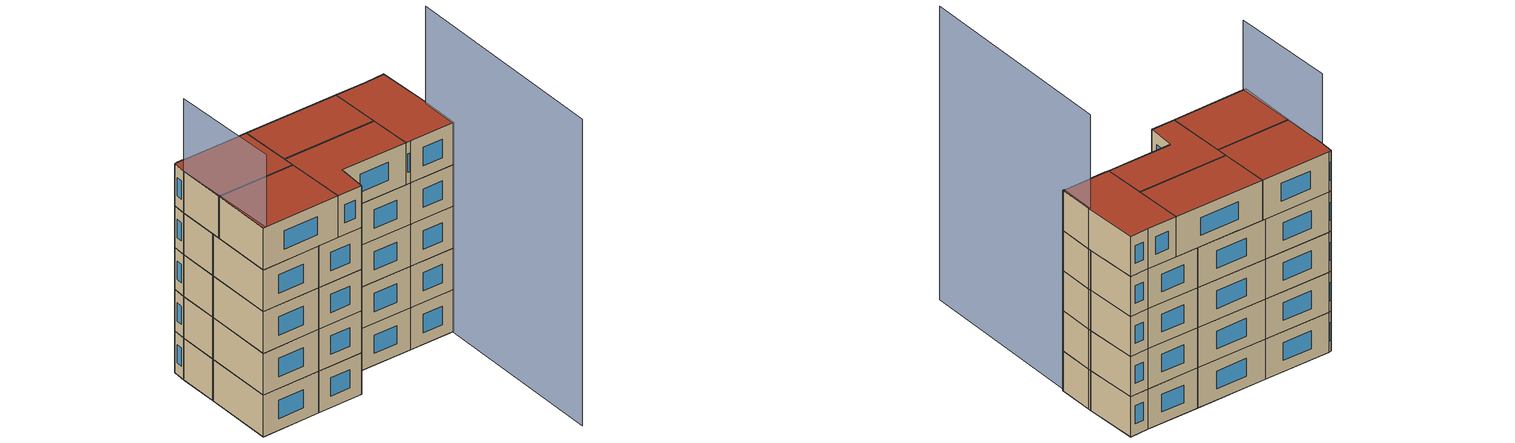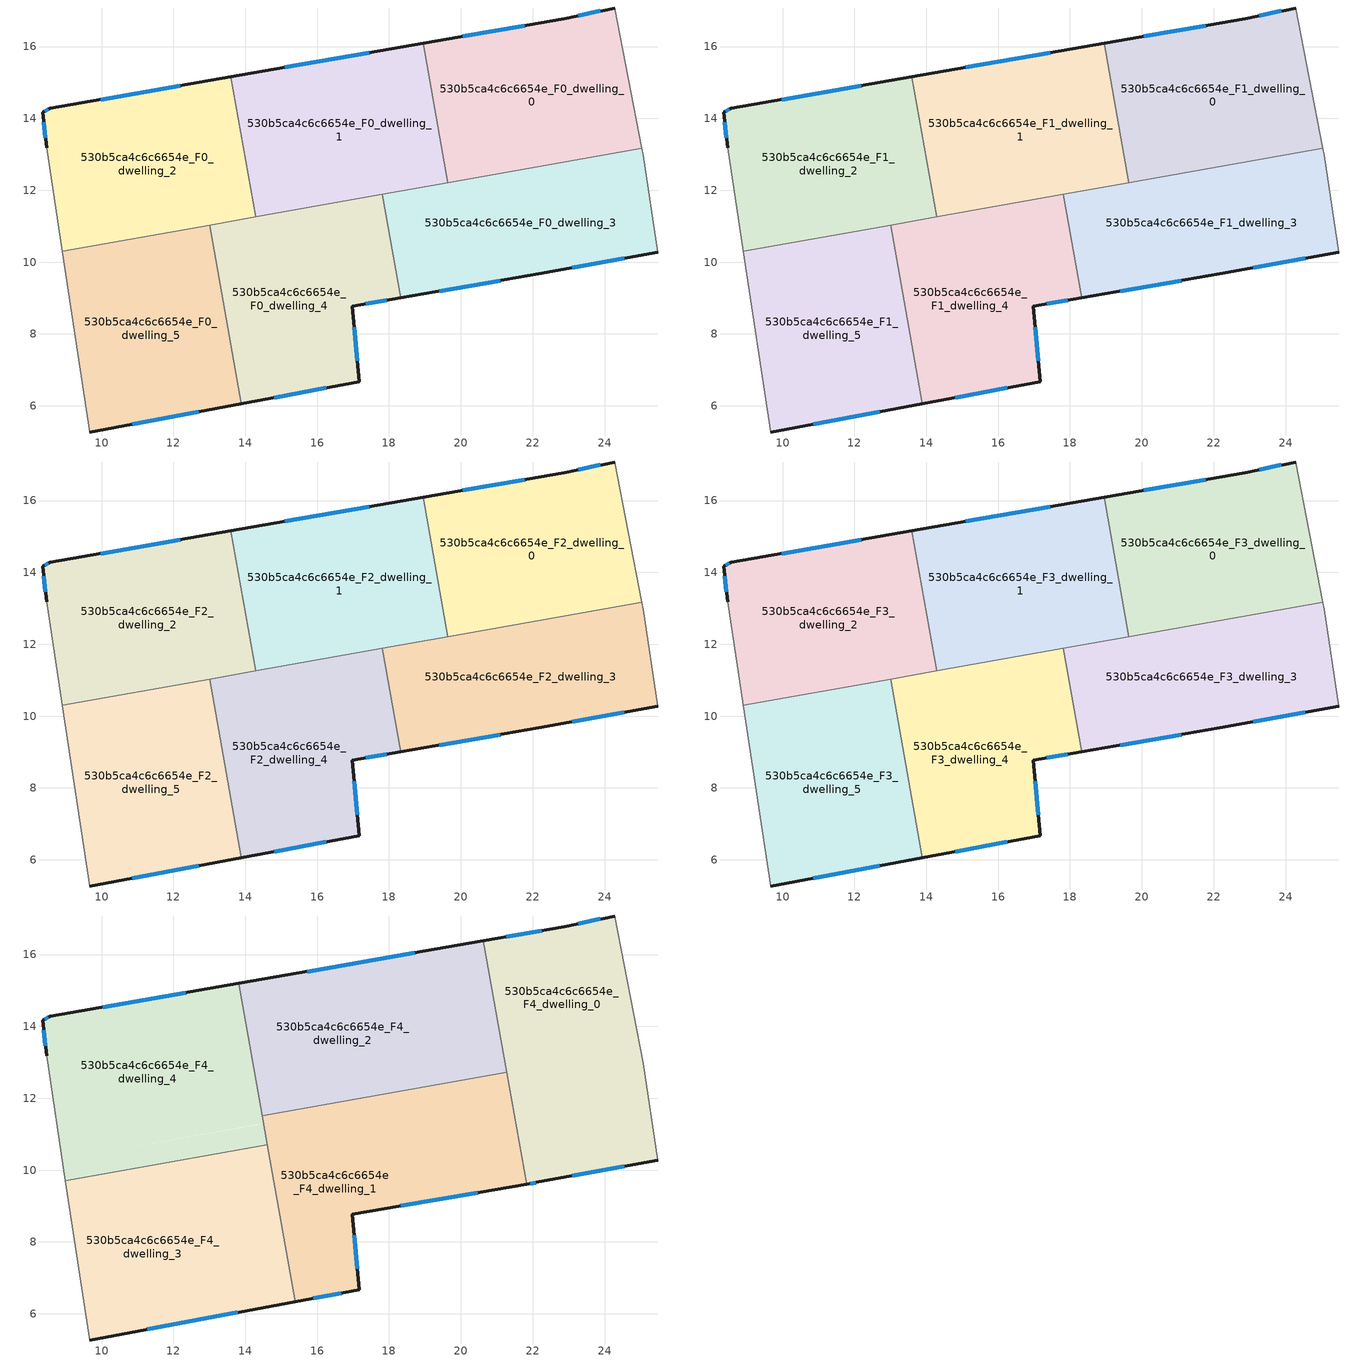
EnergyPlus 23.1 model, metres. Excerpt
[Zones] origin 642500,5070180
530b5ca4c6c6654e_F0_dwelling_0
 floor ground (EU_floor_Construction): 25.04,13.17 24.28,17.07 22.88,16.78 18.95,16.09 19.64,12.21 z0
 wall outside (EU_wall_Construction): 18.95,16.09 22.88,16.78 24.28,17.07 z0:3
 wall to 530b5ca4c6c6654e_F0_dwelling_1 (EU_wall_Construction): 19.64,12.21 18.95,16.09 z0:3
 wall adiabatic (EU_wall_Construction): 24.28,17.07 25.04,13.17 z0:3
 wall to 530b5ca4c6c6654e_F0_dwelling_3 (EU_wall_Construction): 25.04,13.17 19.64,12.21 z0:3
 window (EU_Window_Construction): 20.05,16.28 21.78,16.58 / 23.27,16.86 23.89,16.99 z0.84:2.16
530b5ca4c6c6654e_F0_dwelling_1
 floor ground (EU_floor_Construction): 19.64,12.21 18.95,16.09 13.59,15.16 14.29,11.26 z0
 wall outside (EU_wall_Construction): 13.59,15.16 18.95,16.09 z0:3
 wall to 530b5ca4c6c6654e_F0_dwelling_2 (EU_wall_Construction): 14.29,11.26 13.59,15.16 z0:3
 wall to 530b5ca4c6c6654e_F0_dwelling_4 (EU_wall_Construction): 17.81,11.88 14.29,11.26 z0:3
 wall to 530b5ca4c6c6654e_F0_dwelling_3 (EU_wall_Construction): 19.64,12.21 17.81,11.89 z0:3
 window (EU_Window_Construction): 15.1,15.42 17.45,15.83 z0.84:2.16
530b5ca4c6c6654e_F0_dwelling_2
 floor ground (EU_floor_Construction): 14.29,11.26 13.59,15.16 8.57,14.28 8.37,14.18 8.47,13.18 8.9,10.3 z0
 wall outside (EU_wall_Construction): 8.47,13.18 8.37,14.18 8.57,14.28 13.59,15.16 z0:3
 wall adiabatic (EU_wall_Construction): 8.9,10.3 8.47,13.18 z0:3
 wall to 530b5ca4c6c6654e_F0_dwelling_5 (EU_wall_Construction): 13.01,11.03 8.9,10.3 z0:3
 wall to 530b5ca4c6c6654e_F0_dwelling_4 (EU_wall_Construction): 14.29,11.26 13.01,11.03 z0:3
 window (EU_Window_Construction): 8.42,14.21 8.51,14.25 / 9.98,14.52 12.19,14.91 / 8.44,13.46 8.39,13.9 z0.84:2.16
530b5ca4c6c6654e_F0_dwelling_3
 floor ground (EU_floor_Construction): 25.48,10.27 25.08,12.97 25.04,13.17 17.81,11.88 18.32,9 22.18,9.67 z0
 wall outside (EU_wall_Construction): 25.48,10.27 22.18,9.67 18.32,9 z0:3
 wall to 530b5ca4c6c6654e_F0_dwelling_4 (EU_wall_Construction): 18.32,9 17.81,11.88 z0:3
 wall adiabatic (EU_wall_Construction): 25.04,13.17 25.08,12.97 25.48,10.27 z0:3
 window (EU_Window_Construction): 24.55,10.1 23.1,9.84 / 21.1,9.48 19.4,9.19 z0.84:2.16
530b5ca4c6c6654e_F0_dwelling_4
 floor ground (EU_floor_Construction): 17.17,6.67 16.97,8.77 18.32,9 17.81,11.88 13.01,11.03 13.89,6.06 z0
 wall outside (EU_wall_Construction): 18.32,9 16.97,8.77 17.17,6.67 13.89,6.06 z0:3
 wall to 530b5ca4c6c6654e_F0_dwelling_5 (EU_wall_Construction): 13.89,6.06 13.01,11.03 z0:3
 window (EU_Window_Construction): 17.94,8.94 17.35,8.84 / 17.03,8.18 17.11,7.26 / 16.25,6.5 14.81,6.23 z0.84:2.16
530b5ca4c6c6654e_F0_dwelling_5
 floor ground (EU_floor_Construction): 13.89,6.06 13.01,11.03 8.9,10.3 9.66,5.27 z0
 wall outside (EU_wall_Construction): 13.89,6.06 9.66,5.27 z0:3
 wall adiabatic (EU_wall_Construction): 9.66,5.27 8.9,10.3 z0:3
 window (EU_Window_Construction): 12.71,5.84 10.85,5.49 z0.84:2.16
530b5ca4c6c6654e_F1_dwelling_0
 floor to 530b5ca4c6c6654e_F0_dwelling_0 (EU_floor_Construction): 25.04,13.17 24.28,17.07 22.88,16.78 18.95,16.09 19.64,12.21 z3
 wall outside (EU_wall_Construction): 18.95,16.09 22.88,16.78 24.28,17.07 z3:6
 wall to 530b5ca4c6c6654e_F1_dwelling_1 (EU_wall_Construction): 19.64,12.21 18.95,16.09 z3:6
 wall adiabatic (EU_wall_Construction): 24.28,17.07 25.04,13.17 z3:6
 wall to 530b5ca4c6c6654e_F1_dwelling_3 (EU_wall_Construction): 25.04,13.17 19.64,12.21 z3:6
 window (EU_Window_Construction): 20.05,16.28 21.78,16.58 / 23.27,16.86 23.89,16.99 z3.84:5.16
530b5ca4c6c6654e_F1_dwelling_1
 floor to 530b5ca4c6c6654e_F0_dwelling_1 (EU_floor_Construction): 19.64,12.21 18.95,16.09 13.59,15.16 14.29,11.26 z3
 wall outside (EU_wall_Construction): 13.59,15.16 18.95,16.09 z3:6
 wall to 530b5ca4c6c6654e_F1_dwelling_2 (EU_wall_Construction): 14.29,11.26 13.59,15.16 z3:6
 wall to 530b5ca4c6c6654e_F1_dwelling_4 (EU_wall_Construction): 17.81,11.88 14.29,11.26 z3:6
 wall to 530b5ca4c6c6654e_F1_dwelling_3 (EU_wall_Construction): 19.64,12.21 17.81,11.89 z3:6
 window (EU_Window_Construction): 15.1,15.42 17.45,15.83 z3.84:5.16
530b5ca4c6c6654e_F1_dwelling_2
 floor to 530b5ca4c6c6654e_F0_dwelling_2 (EU_floor_Construction): 14.29,11.26 13.59,15.16 8.57,14.28 8.37,14.18 8.47,13.18 8.9,10.3 z3
 wall outside (EU_wall_Construction): 8.47,13.18 8.37,14.18 8.57,14.28 13.59,15.16 z3:6
 wall adiabatic (EU_wall_Construction): 8.9,10.3 8.47,13.18 z3:6
 wall to 530b5ca4c6c6654e_F1_dwelling_5 (EU_wall_Construction): 13.01,11.03 8.9,10.3 z3:6
 wall to 530b5ca4c6c6654e_F1_dwelling_4 (EU_wall_Construction): 14.29,11.26 13.01,11.03 z3:6
 window (EU_Window_Construction): 8.42,14.21 8.51,14.25 / 9.98,14.52 12.19,14.91 / 8.44,13.46 8.39,13.9 z3.84:5.16
530b5ca4c6c6654e_F1_dwelling_3
 floor to 530b5ca4c6c6654e_F0_dwelling_3 (EU_floor_Construction): 25.48,10.27 25.08,12.97 25.04,13.17 17.81,11.88 18.32,9 22.18,9.67 z3
 wall outside (EU_wall_Construction): 25.48,10.27 22.18,9.67 18.32,9 z3:6
 wall to 530b5ca4c6c6654e_F1_dwelling_4 (EU_wall_Construction): 18.32,9 17.81,11.88 z3:6
 wall adiabatic (EU_wall_Construction): 25.04,13.17 25.08,12.97 25.48,10.27 z3:6
 window (EU_Window_Construction): 24.55,10.1 23.1,9.84 / 21.1,9.48 19.4,9.19 z3.84:5.16
530b5ca4c6c6654e_F1_dwelling_4
 floor to 530b5ca4c6c6654e_F0_dwelling_4 (EU_floor_Construction): 17.17,6.67 16.97,8.77 18.32,9 17.81,11.88 13.01,11.03 13.89,6.06 z3
 wall outside (EU_wall_Construction): 18.32,9 16.97,8.77 17.17,6.67 13.89,6.06 z3:6
 wall to 530b5ca4c6c6654e_F1_dwelling_5 (EU_wall_Construction): 13.89,6.06 13.01,11.03 z3:6
 window (EU_Window_Construction): 17.94,8.94 17.35,8.84 / 17.03,8.18 17.11,7.26 / 16.25,6.5 14.81,6.23 z3.84:5.16
530b5ca4c6c6654e_F1_dwelling_5
 floor to 530b5ca4c6c6654e_F0_dwelling_5 (EU_floor_Construction): 13.89,6.06 13.01,11.03 8.9,10.3 9.66,5.27 z3
 wall outside (EU_wall_Construction): 13.89,6.06 9.66,5.27 z3:6
 wall adiabatic (EU_wall_Construction): 9.66,5.27 8.9,10.3 z3:6
 window (EU_Window_Construction): 12.71,5.84 10.85,5.49 z3.84:5.16
530b5ca4c6c6654e_F2_dwelling_0
 floor to 530b5ca4c6c6654e_F1_dwelling_0 (EU_floor_Construction): 25.04,13.17 24.28,17.07 22.88,16.78 18.95,16.09 19.64,12.21 z6
 wall outside (EU_wall_Construction): 18.95,16.09 22.88,16.78 24.28,17.07 z6:9
 wall to 530b5ca4c6c6654e_F2_dwelling_1 (EU_wall_Construction): 19.64,12.21 18.95,16.09 z6:9
 wall adiabatic (EU_wall_Construction): 24.28,17.07 25.04,13.17 z6:9
 wall to 530b5ca4c6c6654e_F2_dwelling_3 (EU_wall_Construction): 25.04,13.17 19.64,12.21 z6:9
 window (EU_Window_Construction): 20.05,16.28 21.78,16.58 / 23.27,16.86 23.89,16.99 z6.84:8.16
530b5ca4c6c6654e_F2_dwelling_1
 floor to 530b5ca4c6c6654e_F1_dwelling_1 (EU_floor_Construction): 19.64,12.21 18.95,16.09 13.59,15.16 14.29,11.26 z6
 wall outside (EU_wall_Construction): 13.59,15.16 18.95,16.09 z6:9
 wall to 530b5ca4c6c6654e_F2_dwelling_2 (EU_wall_Construction): 14.29,11.26 13.59,15.16 z6:9
 wall to 530b5ca4c6c6654e_F2_dwelling_4 (EU_wall_Construction): 17.81,11.88 14.29,11.26 z6:9
 wall to 530b5ca4c6c6654e_F2_dwelling_3 (EU_wall_Construction): 19.64,12.21 17.81,11.89 z6:9
 window (EU_Window_Construction): 15.1,15.42 17.45,15.83 z6.84:8.16
530b5ca4c6c6654e_F2_dwelling_2
 floor to 530b5ca4c6c6654e_F1_dwelling_2 (EU_floor_Construction): 14.29,11.26 13.59,15.16 8.57,14.28 8.37,14.18 8.47,13.18 8.9,10.3 z6
 wall outside (EU_wall_Construction): 8.47,13.18 8.37,14.18 8.57,14.28 13.59,15.16 z6:9
 wall adiabatic (EU_wall_Construction): 8.9,10.3 8.47,13.18 z6:9
 wall to 530b5ca4c6c6654e_F2_dwelling_5 (EU_wall_Construction): 13.01,11.03 8.9,10.3 z6:9
 wall to 530b5ca4c6c6654e_F2_dwelling_4 (EU_wall_Construction): 14.29,11.26 13.01,11.03 z6:9
 window (EU_Window_Construction): 8.42,14.21 8.51,14.25 / 9.98,14.52 12.19,14.91 / 8.44,13.46 8.39,13.9 z6.84:8.16
530b5ca4c6c6654e_F2_dwelling_3
 floor to 530b5ca4c6c6654e_F1_dwelling_3 (EU_floor_Construction): 25.48,10.27 25.08,12.97 25.04,13.17 17.81,11.88 18.32,9 22.18,9.67 z6
 wall outside (EU_wall_Construction): 25.48,10.27 22.18,9.67 18.32,9 z6:9
 wall to 530b5ca4c6c6654e_F2_dwelling_4 (EU_wall_Construction): 18.32,9 17.81,11.88 z6:9
 wall adiabatic (EU_wall_Construction): 25.04,13.17 25.08,12.97 25.48,10.27 z6:9
 window (EU_Window_Construction): 24.55,10.1 23.1,9.84 / 21.1,9.48 19.4,9.19 z6.84:8.16
530b5ca4c6c6654e_F2_dwelling_4
 floor to 530b5ca4c6c6654e_F1_dwelling_4 (EU_floor_Construction): 17.17,6.67 16.97,8.77 18.32,9 17.81,11.88 13.01,11.03 13.89,6.06 z6
 wall outside (EU_wall_Construction): 18.32,9 16.97,8.77 17.17,6.67 13.89,6.06 z6:9
 wall to 530b5ca4c6c6654e_F2_dwelling_5 (EU_wall_Construction): 13.89,6.06 13.01,11.03 z6:9
 window (EU_Window_Construction): 17.94,8.94 17.35,8.84 / 17.03,8.18 17.11,7.26 / 16.25,6.5 14.81,6.23 z6.84:8.16
530b5ca4c6c6654e_F2_dwelling_5
 floor to 530b5ca4c6c6654e_F1_dwelling_5 (EU_floor_Construction): 13.89,6.06 13.01,11.03 8.9,10.3 9.66,5.27 z6
 wall outside (EU_wall_Construction): 13.89,6.06 9.66,5.27 z6:9
 wall adiabatic (EU_wall_Construction): 9.66,5.27 8.9,10.3 z6:9
 window (EU_Window_Construction): 12.71,5.84 10.85,5.49 z6.84:8.16
530b5ca4c6c6654e_F3_dwelling_0
 floor to 530b5ca4c6c6654e_F2_dwelling_0 (EU_floor_Construction): 25.04,13.17 24.28,17.07 22.88,16.78 18.95,16.09 19.64,12.21 z9
 wall outside (EU_wall_Construction): 18.95,16.09 22.88,16.78 24.28,17.07 z9:12
 wall to 530b5ca4c6c6654e_F3_dwelling_1 (EU_wall_Construction): 19.64,12.21 18.95,16.09 z9:12
 wall adiabatic (EU_wall_Construction): 24.28,17.07 25.04,13.17 z9:12
 wall to 530b5ca4c6c6654e_F3_dwelling_3 (EU_wall_Construction): 25.04,13.17 19.64,12.21 z9:12
 window (EU_Window_Construction): 20.05,16.28 21.78,16.58 / 23.27,16.86 23.89,16.99 z9.84:11.16
530b5ca4c6c6654e_F3_dwelling_1
 floor to 530b5ca4c6c6654e_F2_dwelling_1 (EU_floor_Construction): 19.64,12.21 18.95,16.09 13.59,15.16 14.29,11.26 z9
 wall outside (EU_wall_Construction): 13.59,15.16 18.95,16.09 z9:12
 wall to 530b5ca4c6c6654e_F3_dwelling_2 (EU_wall_Construction): 14.29,11.26 13.59,15.16 z9:12
 wall to 530b5ca4c6c6654e_F3_dwelling_4 (EU_wall_Construction): 17.81,11.88 14.29,11.26 z9:12
 wall to 530b5ca4c6c6654e_F3_dwelling_3 (EU_wall_Construction): 19.64,12.21 17.81,11.89 z9:12
 window (EU_Window_Construction): 15.1,15.42 17.45,15.83 z9.84:11.16
530b5ca4c6c6654e_F3_dwelling_2
 floor to 530b5ca4c6c6654e_F2_dwelling_2 (EU_floor_Construction): 14.29,11.26 13.59,15.16 8.57,14.28 8.37,14.18 8.47,13.18 8.9,10.3 z9
 wall outside (EU_wall_Construction): 8.47,13.18 8.37,14.18 8.57,14.28 13.59,15.16 z9:12
 wall adiabatic (EU_wall_Construction): 8.9,10.3 8.47,13.18 z9:12
 wall to 530b5ca4c6c6654e_F3_dwelling_5 (EU_wall_Construction): 13.01,11.03 8.9,10.3 z9:12
 wall to 530b5ca4c6c6654e_F3_dwelling_4 (EU_wall_Construction): 14.29,11.26 13.01,11.03 z9:12
 window (EU_Window_Construction): 8.42,14.21 8.51,14.25 / 9.98,14.52 12.19,14.91 / 8.44,13.46 8.39,13.9 z9.84:11.16
530b5ca4c6c6654e_F3_dwelling_3
 floor to 530b5ca4c6c6654e_F2_dwelling_3 (EU_floor_Construction): 25.48,10.27 25.08,12.97 25.04,13.17 17.81,11.88 18.32,9 22.18,9.67 z9
 wall outside (EU_wall_Construction): 25.48,10.27 22.18,9.67 18.32,9 z9:12
 wall to 530b5ca4c6c6654e_F3_dwelling_4 (EU_wall_Construction): 18.32,9 17.81,11.88 z9:12
 wall adiabatic (EU_wall_Construction): 25.04,13.17 25.08,12.97 25.48,10.27 z9:12
 window (EU_Window_Construction): 24.55,10.1 23.1,9.84 / 21.1,9.48 19.4,9.19 z9.84:11.16
530b5ca4c6c6654e_F3_dwelling_4
 floor to 530b5ca4c6c6654e_F2_dwelling_4 (EU_floor_Construction): 17.17,6.67 16.97,8.77 18.32,9 17.81,11.88 13.01,11.03 13.89,6.06 z9
 wall outside (EU_wall_Construction): 18.32,9 16.97,8.77 17.17,6.67 13.89,6.06 z9:12
 wall to 530b5ca4c6c6654e_F3_dwelling_5 (EU_wall_Construction): 13.89,6.06 13.01,11.03 z9:12
 window (EU_Window_Construction): 17.94,8.94 17.35,8.84 / 17.03,8.18 17.11,7.26 / 16.25,6.5 14.81,6.23 z9.84:11.16
530b5ca4c6c6654e_F3_dwelling_5
 floor to 530b5ca4c6c6654e_F2_dwelling_5 (EU_floor_Construction): 13.89,6.06 13.01,11.03 8.9,10.3 9.66,5.27 z9
 wall outside (EU_wall_Construction): 13.89,6.06 9.66,5.27 z9:12
 wall adiabatic (EU_wall_Construction): 9.66,5.27 8.9,10.3 z9:12
 window (EU_Window_Construction): 12.71,5.84 10.85,5.49 z9.84:11.16
530b5ca4c6c6654e_F4_dwelling_0
 floor to 530b5ca4c6c6654e_F3_dwelling_0 (EU_floor_Construction): 25.04,13.17 24.28,17.07 22.88,16.78 20.63,16.38 21.32,12.51 z12
 floor to 530b5ca4c6c6654e_F3_dwelling_3 (EU_floor_Construction): 25.48,10.27 25.08,12.97 25.04,13.17 21.32,12.51 21.83,9.61 22.18,9.67 z12
 wall outside (EU_wall_Construction): 25.48,10.27 22.18,9.67 21.83,9.61 / 20.63,16.38 22.88,16.78 24.28,17.07 z12:15
 wall adiabatic (EU_wall_Construction): 24.28,17.07 25.08,12.97 25.48,10.27 z12:15
 wall to 530b5ca4c6c6654e_F4_dwelling_2 (EU_wall_Construction): 21.28,12.73 20.63,16.38 z12:15
 wall to 530b5ca4c6c6654e_F4_dwelling_1 (EU_wall_Construction): 21.83,9.61 21.28,12.73 z12:15
 window (EU_Window_Construction): 24.55,10.1 23.1,9.84 / 22.08,9.65 21.93,9.63 / 21.26,16.49 22.25,16.67 / 23.27,16.86 23.89,16.99 z12.84:14.16
 roof outside (EU_roof_Construction): 24.28,17.07 25.08,12.97 25.48,10.27 22.18,9.67 21.83,9.61 20.63,16.38 22.88,16.78 z15
530b5ca4c6c6654e_F4_dwelling_1
 floor to 530b5ca4c6c6654e_F3_dwelling_4 (EU_floor_Construction): 17.17,6.67 16.97,8.77 18.32,9 17.81,11.88 14.51,11.3 15.39,6.34 z12
 floor to 530b5ca4c6c6654e_F3_dwelling_1 (EU_floor_Construction): 19.64,12.21 19.6,12.43 14.47,11.51 14.51,11.3 z12
 floor to 530b5ca4c6c6654e_F3_dwelling_3 (EU_floor_Construction): 21.83,9.61 21.32,12.51 17.81,11.88 18.32,9 z12
 floor to 530b5ca4c6c6654e_F3_dwelling_0 (EU_floor_Construction): 21.32,12.51 21.28,12.73 19.6,12.43 19.64,12.21 z12
 wall outside (EU_wall_Construction): 21.83,9.61 16.97,8.77 17.17,6.67 15.39,6.34 z12:15
 wall to 530b5ca4c6c6654e_F4_dwelling_2 (EU_wall_Construction): 14.47,11.51 21.28,12.73 z12:15
 wall to 530b5ca4c6c6654e_F4_dwelling_3 (EU_wall_Construction): 15.39,6.34 14.62,10.71 z12:15
 wall to 530b5ca4c6c6654e_F4_dwelling_4 (EU_wall_Construction): 14.62,10.71 14.47,11.51 z12:15
 window (EU_Window_Construction): 17.03,8.18 17.11,7.26 / 16.67,6.58 15.89,6.43 / 20.47,9.38 18.33,9.01 z12.84:14.16
 roof outside (EU_roof_Construction): 21.28,12.73 21.83,9.61 16.97,8.77 17.17,6.67 15.39,6.34 14.47,11.51 z15
530b5ca4c6c6654e_F4_dwelling_2
 floor to 530b5ca4c6c6654e_F3_dwelling_1 (EU_floor_Construction): 19.6,12.43 18.95,16.09 13.82,15.19 14.47,11.51 z12
 floor to 530b5ca4c6c6654e_F3_dwelling_0 (EU_floor_Construction): 21.28,12.73 20.63,16.38 18.95,16.09 19.6,12.43 z12
 wall outside (EU_wall_Construction): 13.82,15.2 20.63,16.38 z12:15
 wall to 530b5ca4c6c6654e_F4_dwelling_4 (EU_wall_Construction): 14.47,11.51 13.82,15.2 z12:15
 window (EU_Window_Construction): 15.73,15.53 18.72,16.05 z12.84:14.16
 roof outside (EU_roof_Construction): 20.63,16.38 21.28,12.73 14.47,11.51 13.82,15.2 z15
530b5ca4c6c6654e_F4_dwelling_3
 floor to 530b5ca4c6c6654e_F3_dwelling_5 (EU_floor_Construction): 13.89,6.06 13.11,10.44 8.99,9.71 9.66,5.27 z12
 floor to 530b5ca4c6c6654e_F3_dwelling_4 (EU_floor_Construction): 15.39,6.34 14.62,10.71 13.11,10.44 13.89,6.06 z12
 wall outside (EU_wall_Construction): 15.39,6.34 9.66,5.27 z12:15
 wall adiabatic (EU_wall_Construction): 9.66,5.27 8.99,9.71 z12:15
 wall to 530b5ca4c6c6654e_F4_dwelling_4 (EU_wall_Construction): 8.99,9.71 14.62,10.71 z12:15
 window (EU_Window_Construction): 13.79,6.04 11.27,5.57 z12.84:14.16
 roof outside (EU_roof_Construction): 14.62,10.71 15.39,6.34 9.66,5.27 8.99,9.71 z15
530b5ca4c6c6654e_F4_dwelling_4
 floor to 530b5ca4c6c6654e_F3_dwelling_2 (EU_floor_Construction): 14.29,11.26 13.59,15.16 8.57,14.28 8.37,14.18 8.47,13.18 8.9,10.3 z12
 floor to 530b5ca4c6c6654e_F3_dwelling_5 (EU_floor_Construction): 13.11,10.44 13.01,11.03 8.9,10.3 8.99,9.71 z12
 floor to 530b5ca4c6c6654e_F3_dwelling_1 (EU_floor_Construction): 14.51,11.3 13.82,15.19 13.59,15.16 14.29,11.26 z12
 floor to 530b5ca4c6c6654e_F3_dwelling_4 (EU_floor_Construction): 14.62,10.71 14.51,11.3 13.01,11.03 13.11,10.44 z12
 wall outside (EU_wall_Construction): 8.47,13.18 8.37,14.18 8.57,14.28 13.82,15.2 z12:15
 wall adiabatic (EU_wall_Construction): 8.99,9.71 8.47,13.18 z12:15
 window (EU_Window_Construction): 8.42,14.21 8.51,14.25 / 10.04,14.53 12.35,14.94 / 8.44,13.46 8.39,13.9 z12.84:14.16
 roof outside (EU_roof_Construction): 13.82,15.2 14.62,10.71 8.99,9.71 8.47,13.18 8.37,14.18 8.57,14.28 z15
shading: 27.27,-2.74 24.95,12.96 z0:22; 8.46,13.2 9.87,5.31 z0:20.2
[Building]
EU S2 Campaign: North Axis=0; Terrain=City; Solar Distribution=FullExterior
[Site:Location]
Lyon-Bron: Latitude=45.75; Longitude=5; Time Zone=1; Elevation=198
[SizingPeriod:WeatherFileDays]
AnnualSizingPeriod: Begin Month=1; Begin Day of Month=1; End Month=12; End Day of Month=31; Day of Week for Start Day=Monday; Use Weather File Daylight Saving Period=No; Use Weather File Rain and Snow Indicators=No
[MATERIAL]
EU_InternalMass_Material: Roughness=MediumRough; Thickness=0.1; Conductivity=1; Density=1800; Specific Heat=900; Thermal Absorptance=0.9; Solar Absorptance=0.7; Visible Absorptance=0.7
[MATERIAL:NOMASS] Roughness=MediumRough; Thermal Absorptance=0.9; Solar Absorptance=0.7; Visible Absorptance=0.7
Name | Thermal Resistance
EU_wall_NoMass | 0.776494
EU_roof_NoMass | 0.486893
EU_floor_NoMass | 0.421597
[WINDOWMATERIAL:SIMPLEGLAZINGSYSTEM]
EU_Window_SimpleGlazing: UFactor=4.24961; Solar Heat Gain Coefficient=0.83; Visible Transmittance=0.83
[CONSTRUCTION]
EU_wall_Construction: EU_wall_NoMass
EU_roof_Construction: EU_roof_NoMass
EU_floor_Construction: EU_floor_NoMass
EU_InternalMass_Construction: EU_InternalMass_Material
EU_Window_Construction: EU_Window_SimpleGlazing
[ZONE] Type=1; Multiplier=1; Ceiling Height=autocalculate; Floor Area=autocalculate; Part of Total Floor Area=Yes
Name | Volume
530b5ca4c6c6654e_F0_dwelling_0; 530b5ca4c6c6654e_F1_dwelling_0; 530b5ca4c6c6654e_F2_dwelling_0; 530b5ca4c6c6654e_F3_dwelling_0 | 64.4136
530b5ca4c6c6654e_F4_dwelling_0; 530b5ca4c6c6654e_F4_dwelling_3 | 77.2954
530b5ca4c6c6654e_F0_dwelling_1; 530b5ca4c6c6654e_F1_dwelling_1; 530b5ca4c6c6654e_F2_dwelling_1; 530b5ca4c6c6654e_F3_dwelling_1; 530b5ca4c6c6654e_F0_dwelling_3; 530b5ca4c6c6654e_F1_dwelling_3; 530b5ca4c6c6654e_F2_dwelling_3; 530b5ca4c6c6654e_F3_dwelling_3 | 64.4128
530b5ca4c6c6654e_F4_dwelling_1 | 77.2881
530b5ca4c6c6654e_F0_dwelling_2; 530b5ca4c6c6654e_F1_dwelling_2; 530b5ca4c6c6654e_F2_dwelling_2; 530b5ca4c6c6654e_F3_dwelling_2 | 64.4121
530b5ca4c6c6654e_F4_dwelling_2 | 77.2976
530b5ca4c6c6654e_F0_dwelling_4; 530b5ca4c6c6654e_F1_dwelling_4; 530b5ca4c6c6654e_F2_dwelling_4; 530b5ca4c6c6654e_F3_dwelling_4 | 64.4114
530b5ca4c6c6654e_F4_dwelling_4 | 77.3057
530b5ca4c6c6654e_F0_dwelling_5; 530b5ca4c6c6654e_F1_dwelling_5; 530b5ca4c6c6654e_F2_dwelling_5; 530b5ca4c6c6654e_F3_dwelling_5 | 64.4165
[INTERNALMASS] Construction=EU_InternalMass_Construction
Name | Zone or ZoneList | Surface Area
530b5ca4c6c6654e_F0_dwelling_0_EU_InternalMass | 530b5ca4c6c6654e_F0_dwelling_0 | 21.4716
530b5ca4c6c6654e_F0_dwelling_1_EU_InternalMass | 530b5ca4c6c6654e_F0_dwelling_1 | 21.4711
530b5ca4c6c6654e_F0_dwelling_2_EU_InternalMass | 530b5ca4c6c6654e_F0_dwelling_2 | 21.4708
530b5ca4c6c6654e_F0_dwelling_3_EU_InternalMass | 530b5ca4c6c6654e_F0_dwelling_3 | 21.4707
530b5ca4c6c6654e_F0_dwelling_4_EU_InternalMass | 530b5ca4c6c6654e_F0_dwelling_4 | 21.4704
530b5ca4c6c6654e_F0_dwelling_5_EU_InternalMass | 530b5ca4c6c6654e_F0_dwelling_5 | 21.4722
530b5ca4c6c6654e_F1_dwelling_0_EU_InternalMass | 530b5ca4c6c6654e_F1_dwelling_0 | 21.4716
530b5ca4c6c6654e_F1_dwelling_1_EU_InternalMass | 530b5ca4c6c6654e_F1_dwelling_1 | 21.4711
530b5ca4c6c6654e_F1_dwelling_2_EU_InternalMass | 530b5ca4c6c6654e_F1_dwelling_2 | 21.4708
530b5ca4c6c6654e_F1_dwelling_3_EU_InternalMass | 530b5ca4c6c6654e_F1_dwelling_3 | 21.4707
530b5ca4c6c6654e_F1_dwelling_4_EU_InternalMass | 530b5ca4c6c6654e_F1_dwelling_4 | 21.4704
530b5ca4c6c6654e_F1_dwelling_5_EU_InternalMass | 530b5ca4c6c6654e_F1_dwelling_5 | 21.4722
530b5ca4c6c6654e_F2_dwelling_0_EU_InternalMass | 530b5ca4c6c6654e_F2_dwelling_0 | 21.4716
530b5ca4c6c6654e_F2_dwelling_1_EU_InternalMass | 530b5ca4c6c6654e_F2_dwelling_1 | 21.4711
530b5ca4c6c6654e_F2_dwelling_2_EU_InternalMass | 530b5ca4c6c6654e_F2_dwelling_2 | 21.4708
530b5ca4c6c6654e_F2_dwelling_3_EU_InternalMass | 530b5ca4c6c6654e_F2_dwelling_3 | 21.4707
530b5ca4c6c6654e_F2_dwelling_4_EU_InternalMass | 530b5ca4c6c6654e_F2_dwelling_4 | 21.4704
530b5ca4c6c6654e_F2_dwelling_5_EU_InternalMass | 530b5ca4c6c6654e_F2_dwelling_5 | 21.4722
530b5ca4c6c6654e_F3_dwelling_0_EU_InternalMass | 530b5ca4c6c6654e_F3_dwelling_0 | 21.4716
530b5ca4c6c6654e_F3_dwelling_1_EU_InternalMass | 530b5ca4c6c6654e_F3_dwelling_1 | 21.4711
530b5ca4c6c6654e_F3_dwelling_2_EU_InternalMass | 530b5ca4c6c6654e_F3_dwelling_2 | 21.4708
530b5ca4c6c6654e_F3_dwelling_3_EU_InternalMass | 530b5ca4c6c6654e_F3_dwelling_3 | 21.4707
530b5ca4c6c6654e_F3_dwelling_4_EU_InternalMass | 530b5ca4c6c6654e_F3_dwelling_4 | 21.4704
530b5ca4c6c6654e_F3_dwelling_5_EU_InternalMass | 530b5ca4c6c6654e_F3_dwelling_5 | 21.4722
530b5ca4c6c6654e_F4_dwelling_0_EU_InternalMass | 530b5ca4c6c6654e_F4_dwelling_0 | 25.7652
530b5ca4c6c6654e_F4_dwelling_1_EU_InternalMass | 530b5ca4c6c6654e_F4_dwelling_1 | 25.7631
530b5ca4c6c6654e_F4_dwelling_2_EU_InternalMass | 530b5ca4c6c6654e_F4_dwelling_2 | 25.7636
530b5ca4c6c6654e_F4_dwelling_3_EU_InternalMass | 530b5ca4c6c6654e_F4_dwelling_3 | 25.764
530b5ca4c6c6654e_F4_dwelling_4_EU_InternalMass | 530b5ca4c6c6654e_F4_dwelling_4 | 25.7681
[OTHEREQUIPMENT] Fuel Type=Electricity; Design Level Calculation Method=Watts/Area; Power per Zone Floor Area=1; Fraction Latent=0; Fraction Radiant=0; Fraction Lost=0; Carbon Dioxide Generation Rate=0; EndUse Subcategory=EU_Step8_InternalGains
Name | Zone or ZoneList or Space or SpaceList | Schedule
EU_Step8_InternalGain_530b5ca4c6c6654e_F0_dwelling_0_f000 | 530b5ca4c6c6654e_F0_dwelling_0 | EU_Step8_GainSchedule_530b5ca4c6c6654e_F0_dwelling_0_f000
EU_Step8_InternalGain_530b5ca4c6c6654e_F0_dwelling_1_f000 | 530b5ca4c6c6654e_F0_dwelling_1 | EU_Step8_GainSchedule_530b5ca4c6c6654e_F0_dwelling_1_f000
EU_Step8_InternalGain_530b5ca4c6c6654e_F0_dwelling_2_f000 | 530b5ca4c6c6654e_F0_dwelling_2 | EU_Step8_GainSchedule_530b5ca4c6c6654e_F0_dwelling_2_f000
EU_Step8_InternalGain_530b5ca4c6c6654e_F0_dwelling_3_f000 | 530b5ca4c6c6654e_F0_dwelling_3 | EU_Step8_GainSchedule_530b5ca4c6c6654e_F0_dwelling_3_f000
EU_Step8_InternalGain_530b5ca4c6c6654e_F0_dwelling_4_f000 | 530b5ca4c6c6654e_F0_dwelling_4 | EU_Step8_GainSchedule_530b5ca4c6c6654e_F0_dwelling_4_f000
EU_Step8_InternalGain_530b5ca4c6c6654e_F0_dwelling_5_f000 | 530b5ca4c6c6654e_F0_dwelling_5 | EU_Step8_GainSchedule_530b5ca4c6c6654e_F0_dwelling_5_f000
EU_Step8_InternalGain_530b5ca4c6c6654e_F1_dwelling_0_f000 | 530b5ca4c6c6654e_F1_dwelling_0 | EU_Step8_GainSchedule_530b5ca4c6c6654e_F1_dwelling_0_f000
EU_Step8_InternalGain_530b5ca4c6c6654e_F1_dwelling_1_f000 | 530b5ca4c6c6654e_F1_dwelling_1 | EU_Step8_GainSchedule_530b5ca4c6c6654e_F1_dwelling_1_f000
EU_Step8_InternalGain_530b5ca4c6c6654e_F1_dwelling_2_f000 | 530b5ca4c6c6654e_F1_dwelling_2 | EU_Step8_GainSchedule_530b5ca4c6c6654e_F1_dwelling_2_f000
EU_Step8_InternalGain_530b5ca4c6c6654e_F1_dwelling_3_f000 | 530b5ca4c6c6654e_F1_dwelling_3 | EU_Step8_GainSchedule_530b5ca4c6c6654e_F1_dwelling_3_f000
EU_Step8_InternalGain_530b5ca4c6c6654e_F1_dwelling_4_f000 | 530b5ca4c6c6654e_F1_dwelling_4 | EU_Step8_GainSchedule_530b5ca4c6c6654e_F1_dwelling_4_f000
EU_Step8_InternalGain_530b5ca4c6c6654e_F1_dwelling_5_f000 | 530b5ca4c6c6654e_F1_dwelling_5 | EU_Step8_GainSchedule_530b5ca4c6c6654e_F1_dwelling_5_f000
EU_Step8_InternalGain_530b5ca4c6c6654e_F2_dwelling_0_f000 | 530b5ca4c6c6654e_F2_dwelling_0 | EU_Step8_GainSchedule_530b5ca4c6c6654e_F2_dwelling_0_f000
EU_Step8_InternalGain_530b5ca4c6c6654e_F2_dwelling_1_f000 | 530b5ca4c6c6654e_F2_dwelling_1 | EU_Step8_GainSchedule_530b5ca4c6c6654e_F2_dwelling_1_f000
EU_Step8_InternalGain_530b5ca4c6c6654e_F2_dwelling_2_f000 | 530b5ca4c6c6654e_F2_dwelling_2 | EU_Step8_GainSchedule_530b5ca4c6c6654e_F2_dwelling_2_f000
EU_Step8_InternalGain_530b5ca4c6c6654e_F2_dwelling_3_f000 | 530b5ca4c6c6654e_F2_dwelling_3 | EU_Step8_GainSchedule_530b5ca4c6c6654e_F2_dwelling_3_f000
EU_Step8_InternalGain_530b5ca4c6c6654e_F2_dwelling_4_f000 | 530b5ca4c6c6654e_F2_dwelling_4 | EU_Step8_GainSchedule_530b5ca4c6c6654e_F2_dwelling_4_f000
EU_Step8_InternalGain_530b5ca4c6c6654e_F2_dwelling_5_f000 | 530b5ca4c6c6654e_F2_dwelling_5 | EU_Step8_GainSchedule_530b5ca4c6c6654e_F2_dwelling_5_f000
EU_Step8_InternalGain_530b5ca4c6c6654e_F3_dwelling_0_f000 | 530b5ca4c6c6654e_F3_dwelling_0 | EU_Step8_GainSchedule_530b5ca4c6c6654e_F3_dwelling_0_f000
EU_Step8_InternalGain_530b5ca4c6c6654e_F3_dwelling_1_f000 | 530b5ca4c6c6654e_F3_dwelling_1 | EU_Step8_GainSchedule_530b5ca4c6c6654e_F3_dwelling_1_f000
EU_Step8_InternalGain_530b5ca4c6c6654e_F3_dwelling_2_f000 | 530b5ca4c6c6654e_F3_dwelling_2 | EU_Step8_GainSchedule_530b5ca4c6c6654e_F3_dwelling_2_f000
EU_Step8_InternalGain_530b5ca4c6c6654e_F3_dwelling_3_f000 | 530b5ca4c6c6654e_F3_dwelling_3 | EU_Step8_GainSchedule_530b5ca4c6c6654e_F3_dwelling_3_f000
EU_Step8_InternalGain_530b5ca4c6c6654e_F3_dwelling_4_f000 | 530b5ca4c6c6654e_F3_dwelling_4 | EU_Step8_GainSchedule_530b5ca4c6c6654e_F3_dwelling_4_f000
EU_Step8_InternalGain_530b5ca4c6c6654e_F3_dwelling_5_f000 | 530b5ca4c6c6654e_F3_dwelling_5 | EU_Step8_GainSchedule_530b5ca4c6c6654e_F3_dwelling_5_f000
EU_Step8_InternalGain_530b5ca4c6c6654e_F4_dwelling_0_f000 | 530b5ca4c6c6654e_F4_dwelling_0 | EU_Step8_GainSchedule_530b5ca4c6c6654e_F4_dwelling_0_f000
EU_Step8_InternalGain_530b5ca4c6c6654e_F4_dwelling_1_f000 | 530b5ca4c6c6654e_F4_dwelling_1 | EU_Step8_GainSchedule_530b5ca4c6c6654e_F4_dwelling_1_f000
EU_Step8_InternalGain_530b5ca4c6c6654e_F4_dwelling_2_f000 | 530b5ca4c6c6654e_F4_dwelling_2 | EU_Step8_GainSchedule_530b5ca4c6c6654e_F4_dwelling_2_f000
EU_Step8_InternalGain_530b5ca4c6c6654e_F4_dwelling_3_f000 | 530b5ca4c6c6654e_F4_dwelling_3 | EU_Step8_GainSchedule_530b5ca4c6c6654e_F4_dwelling_3_f000
EU_Step8_InternalGain_530b5ca4c6c6654e_F4_dwelling_4_f000 | 530b5ca4c6c6654e_F4_dwelling_4 | EU_Step8_GainSchedule_530b5ca4c6c6654e_F4_dwelling_4_f000
[ZONEVENTILATION:DESIGNFLOWRATE] Schedule=EU_AlwaysOn; Design Flow Rate Calculation Method=AirChanges/Hour; Air Changes per Hour=0.693814; Ventilation Type=Natural; Fan Pressure Rise=0; Fan Total Efficiency=1; Constant Term Coefficient=1; Temperature Term Coefficient=0; Velocity Term Coefficient=0; Velocity Squared Term Coefficient=0; Minimum Indoor Temperature=-100; Maximum Indoor Temperature=100; Delta Temperature=-100; Minimum Outdoor Temperature=-100; Maximum Outdoor Temperature=100; Maximum Wind Speed=40
Name | Zone or ZoneList or Space or SpaceList
EU_ConstantAir_530b5ca4c6c6654e_F0_dwelling_0 | 530b5ca4c6c6654e_F0_dwelling_0
EU_ConstantAir_530b5ca4c6c6654e_F0_dwelling_1 | 530b5ca4c6c6654e_F0_dwelling_1
EU_ConstantAir_530b5ca4c6c6654e_F0_dwelling_2 | 530b5ca4c6c6654e_F0_dwelling_2
EU_ConstantAir_530b5ca4c6c6654e_F0_dwelling_3 | 530b5ca4c6c6654e_F0_dwelling_3
EU_ConstantAir_530b5ca4c6c6654e_F0_dwelling_4 | 530b5ca4c6c6654e_F0_dwelling_4
EU_ConstantAir_530b5ca4c6c6654e_F0_dwelling_5 | 530b5ca4c6c6654e_F0_dwelling_5
EU_ConstantAir_530b5ca4c6c6654e_F1_dwelling_0 | 530b5ca4c6c6654e_F1_dwelling_0
EU_ConstantAir_530b5ca4c6c6654e_F1_dwelling_1 | 530b5ca4c6c6654e_F1_dwelling_1
EU_ConstantAir_530b5ca4c6c6654e_F1_dwelling_2 | 530b5ca4c6c6654e_F1_dwelling_2
EU_ConstantAir_530b5ca4c6c6654e_F1_dwelling_3 | 530b5ca4c6c6654e_F1_dwelling_3
EU_ConstantAir_530b5ca4c6c6654e_F1_dwelling_4 | 530b5ca4c6c6654e_F1_dwelling_4
EU_ConstantAir_530b5ca4c6c6654e_F1_dwelling_5 | 530b5ca4c6c6654e_F1_dwelling_5
EU_ConstantAir_530b5ca4c6c6654e_F2_dwelling_0 | 530b5ca4c6c6654e_F2_dwelling_0
EU_ConstantAir_530b5ca4c6c6654e_F2_dwelling_1 | 530b5ca4c6c6654e_F2_dwelling_1
EU_ConstantAir_530b5ca4c6c6654e_F2_dwelling_2 | 530b5ca4c6c6654e_F2_dwelling_2
EU_ConstantAir_530b5ca4c6c6654e_F2_dwelling_3 | 530b5ca4c6c6654e_F2_dwelling_3
EU_ConstantAir_530b5ca4c6c6654e_F2_dwelling_4 | 530b5ca4c6c6654e_F2_dwelling_4
EU_ConstantAir_530b5ca4c6c6654e_F2_dwelling_5 | 530b5ca4c6c6654e_F2_dwelling_5
EU_ConstantAir_530b5ca4c6c6654e_F3_dwelling_0 | 530b5ca4c6c6654e_F3_dwelling_0
EU_ConstantAir_530b5ca4c6c6654e_F3_dwelling_1 | 530b5ca4c6c6654e_F3_dwelling_1
EU_ConstantAir_530b5ca4c6c6654e_F3_dwelling_2 | 530b5ca4c6c6654e_F3_dwelling_2
EU_ConstantAir_530b5ca4c6c6654e_F3_dwelling_3 | 530b5ca4c6c6654e_F3_dwelling_3
EU_ConstantAir_530b5ca4c6c6654e_F3_dwelling_4 | 530b5ca4c6c6654e_F3_dwelling_4
EU_ConstantAir_530b5ca4c6c6654e_F3_dwelling_5 | 530b5ca4c6c6654e_F3_dwelling_5
EU_ConstantAir_530b5ca4c6c6654e_F4_dwelling_0 | 530b5ca4c6c6654e_F4_dwelling_0
EU_ConstantAir_530b5ca4c6c6654e_F4_dwelling_1 | 530b5ca4c6c6654e_F4_dwelling_1
EU_ConstantAir_530b5ca4c6c6654e_F4_dwelling_2 | 530b5ca4c6c6654e_F4_dwelling_2
EU_ConstantAir_530b5ca4c6c6654e_F4_dwelling_3 | 530b5ca4c6c6654e_F4_dwelling_3
EU_ConstantAir_530b5ca4c6c6654e_F4_dwelling_4 | 530b5ca4c6c6654e_F4_dwelling_4
[HVACTEMPLATE:THERMOSTAT] Constant Heating Setpoint=20; Constant Cooling Setpoint=50
EU_HeatOnly_530b5ca4c6c6654e_F0_dwelling_0; EU_HeatOnly_530b5ca4c6c6654e_F0_dwelling_1; EU_HeatOnly_530b5ca4c6c6654e_F0_dwelling_2; EU_HeatOnly_530b5ca4c6c6654e_F0_dwelling_3; EU_HeatOnly_530b5ca4c6c6654e_F0_dwelling_4; EU_HeatOnly_530b5ca4c6c6654e_F0_dwelling_5; EU_HeatOnly_530b5ca4c6c6654e_F1_dwelling_0; EU_HeatOnly_530b5ca4c6c6654e_F1_dwelling_1; EU_HeatOnly_530b5ca4c6c6654e_F1_dwelling_2; EU_HeatOnly_530b5ca4c6c6654e_F1_dwelling_3; EU_HeatOnly_530b5ca4c6c6654e_F1_dwelling_4; EU_HeatOnly_530b5ca4c6c6654e_F1_dwelling_5; EU_HeatOnly_530b5ca4c6c6654e_F2_dwelling_0; EU_HeatOnly_530b5ca4c6c6654e_F2_dwelling_1; EU_HeatOnly_530b5ca4c6c6654e_F2_dwelling_2; EU_HeatOnly_530b5ca4c6c6654e_F2_dwelling_3; EU_HeatOnly_530b5ca4c6c6654e_F2_dwelling_4; EU_HeatOnly_530b5ca4c6c6654e_F2_dwelling_5; EU_HeatOnly_530b5ca4c6c6654e_F3_dwelling_0; EU_HeatOnly_530b5ca4c6c6654e_F3_dwelling_1; EU_HeatOnly_530b5ca4c6c6654e_F3_dwelling_2; EU_HeatOnly_530b5ca4c6c6654e_F3_dwelling_3; EU_HeatOnly_530b5ca4c6c6654e_F3_dwelling_4; EU_HeatOnly_530b5ca4c6c6654e_F3_dwelling_5; EU_HeatOnly_530b5ca4c6c6654e_F4_dwelling_0; EU_HeatOnly_530b5ca4c6c6654e_F4_dwelling_1; EU_HeatOnly_530b5ca4c6c6654e_F4_dwelling_2; EU_HeatOnly_530b5ca4c6c6654e_F4_dwelling_3; EU_HeatOnly_530b5ca4c6c6654e_F4_dwelling_4
[HVACTEMPLATE:ZONE:IDEALLOADSAIRSYSTEM] System Availability Schedule=EU_AlwaysOn; Maximum Heating Supply Air Temperature=50; Minimum Cooling Supply Air Temperature=13; Maximum Heating Supply Air Humidity Ratio=0.0156; Minimum Cooling Supply Air Humidity Ratio=0.0077; Heating Limit=NoLimit; Cooling Limit=NoLimit; Heating Availability Schedule=EU_AlwaysOn; Cooling Availability Schedule=EU_CoolingOff; Dehumidification Control Type=ConstantSensibleHeatRatio; Cooling Sensible Heat Ratio=0.7; Dehumidification Setpoint=60; Humidification Control Type=None; Humidification Setpoint=30; Outdoor Air Method=None; Outdoor Air Flow Rate per Person=0.00944; Outdoor Air Flow Rate per Zone Floor Area=0; Outdoor Air Flow Rate per Zone=0; Demand Controlled Ventilation Type=None; Outdoor Air Economizer Type=NoEconomizer; Heat Recovery Type=None; Sensible Heat Recovery Effectiveness=0.7; Latent Heat Recovery Effectiveness=0.65
Name | Template Thermostat
530b5ca4c6c6654e_F0_dwelling_0 | EU_HeatOnly_530b5ca4c6c6654e_F0_dwelling_0
530b5ca4c6c6654e_F0_dwelling_1 | EU_HeatOnly_530b5ca4c6c6654e_F0_dwelling_1
530b5ca4c6c6654e_F0_dwelling_2 | EU_HeatOnly_530b5ca4c6c6654e_F0_dwelling_2
530b5ca4c6c6654e_F0_dwelling_3 | EU_HeatOnly_530b5ca4c6c6654e_F0_dwelling_3
530b5ca4c6c6654e_F0_dwelling_4 | EU_HeatOnly_530b5ca4c6c6654e_F0_dwelling_4
530b5ca4c6c6654e_F0_dwelling_5 | EU_HeatOnly_530b5ca4c6c6654e_F0_dwelling_5
530b5ca4c6c6654e_F1_dwelling_0 | EU_HeatOnly_530b5ca4c6c6654e_F1_dwelling_0
530b5ca4c6c6654e_F1_dwelling_1 | EU_HeatOnly_530b5ca4c6c6654e_F1_dwelling_1
530b5ca4c6c6654e_F1_dwelling_2 | EU_HeatOnly_530b5ca4c6c6654e_F1_dwelling_2
530b5ca4c6c6654e_F1_dwelling_3 | EU_HeatOnly_530b5ca4c6c6654e_F1_dwelling_3
530b5ca4c6c6654e_F1_dwelling_4 | EU_HeatOnly_530b5ca4c6c6654e_F1_dwelling_4
530b5ca4c6c6654e_F1_dwelling_5 | EU_HeatOnly_530b5ca4c6c6654e_F1_dwelling_5
530b5ca4c6c6654e_F2_dwelling_0 | EU_HeatOnly_530b5ca4c6c6654e_F2_dwelling_0
530b5ca4c6c6654e_F2_dwelling_1 | EU_HeatOnly_530b5ca4c6c6654e_F2_dwelling_1
530b5ca4c6c6654e_F2_dwelling_2 | EU_HeatOnly_530b5ca4c6c6654e_F2_dwelling_2
530b5ca4c6c6654e_F2_dwelling_3 | EU_HeatOnly_530b5ca4c6c6654e_F2_dwelling_3
530b5ca4c6c6654e_F2_dwelling_4 | EU_HeatOnly_530b5ca4c6c6654e_F2_dwelling_4
530b5ca4c6c6654e_F2_dwelling_5 | EU_HeatOnly_530b5ca4c6c6654e_F2_dwelling_5
530b5ca4c6c6654e_F3_dwelling_0 | EU_HeatOnly_530b5ca4c6c6654e_F3_dwelling_0
530b5ca4c6c6654e_F3_dwelling_1 | EU_HeatOnly_530b5ca4c6c6654e_F3_dwelling_1
530b5ca4c6c6654e_F3_dwelling_2 | EU_HeatOnly_530b5ca4c6c6654e_F3_dwelling_2
530b5ca4c6c6654e_F3_dwelling_3 | EU_HeatOnly_530b5ca4c6c6654e_F3_dwelling_3
530b5ca4c6c6654e_F3_dwelling_4 | EU_HeatOnly_530b5ca4c6c6654e_F3_dwelling_4
530b5ca4c6c6654e_F3_dwelling_5 | EU_HeatOnly_530b5ca4c6c6654e_F3_dwelling_5
530b5ca4c6c6654e_F4_dwelling_0 | EU_HeatOnly_530b5ca4c6c6654e_F4_dwelling_0
530b5ca4c6c6654e_F4_dwelling_1 | EU_HeatOnly_530b5ca4c6c6654e_F4_dwelling_1
530b5ca4c6c6654e_F4_dwelling_2 | EU_HeatOnly_530b5ca4c6c6654e_F4_dwelling_2
530b5ca4c6c6654e_F4_dwelling_3 | EU_HeatOnly_530b5ca4c6c6654e_F4_dwelling_3
530b5ca4c6c6654e_F4_dwelling_4 | EU_HeatOnly_530b5ca4c6c6654e_F4_dwelling_4
[SIZING:ZONE] Zone Cooling Design Supply Air Temperature Input Method=SupplyAirTemperature; Zone Cooling Design Supply Air Temperature=13; Zone Heating Design Supply Air Temperature Input Method=SupplyAirTemperature; Zone Heating Design Supply Air Temperature=50; Zone Cooling Design Supply Air Humidity Ratio=0.008; Zone Heating Design Supply Air Humidity Ratio=0.008; Cooling Design Air Flow Method=DesignDay; Cooling Design Air Flow Rate=0; Cooling Minimum Air Flow per Zone Floor Area=0.000762; Cooling Minimum Air Flow=0; Cooling Minimum Air Flow Fraction=0.2; Heating Design Air Flow Method=DesignDay; Heating Design Air Flow Rate=0; Heating Maximum Air Flow per Zone Floor Area=0.002032; Heating Maximum Air Flow=0.141576; Heating Maximum Air Flow Fraction=0.3; Account for Dedicated Outdoor Air System=No; Dedicated Outdoor Air System Control Strategy=NeutralSupplyAir; Dedicated Outdoor Air Low Setpoint Temperature for Design=autosize; Dedicated Outdoor Air High Setpoint Temperature for Design=autosize; Zone Load Sizing Method=Sensible Load Only No Latent Load; Zone Latent Cooling Design Supply Air Humidity Ratio Input Method=HumidityRatioDifference; Zone Cooling Design Supply Air Humidity Ratio Difference=0.005; Zone Latent Heating Design Supply Air Humidity Ratio Input Method=HumidityRatioDifference; Zone Humidification Design Supply Air Humidity Ratio Difference=0.005
530b5ca4c6c6654e_F0_dwelling_0; 530b5ca4c6c6654e_F0_dwelling_1; 530b5ca4c6c6654e_F0_dwelling_2; 530b5ca4c6c6654e_F0_dwelling_3; 530b5ca4c6c6654e_F0_dwelling_4; 530b5ca4c6c6654e_F0_dwelling_5; 530b5ca4c6c6654e_F1_dwelling_0; 530b5ca4c6c6654e_F1_dwelling_1; 530b5ca4c6c6654e_F1_dwelling_2; 530b5ca4c6c6654e_F1_dwelling_3; 530b5ca4c6c6654e_F1_dwelling_4; 530b5ca4c6c6654e_F1_dwelling_5; 530b5ca4c6c6654e_F2_dwelling_0; 530b5ca4c6c6654e_F2_dwelling_1; 530b5ca4c6c6654e_F2_dwelling_2; 530b5ca4c6c6654e_F2_dwelling_3; 530b5ca4c6c6654e_F2_dwelling_4; 530b5ca4c6c6654e_F2_dwelling_5; 530b5ca4c6c6654e_F3_dwelling_0; 530b5ca4c6c6654e_F3_dwelling_1; 530b5ca4c6c6654e_F3_dwelling_2; 530b5ca4c6c6654e_F3_dwelling_3; 530b5ca4c6c6654e_F3_dwelling_4; 530b5ca4c6c6654e_F3_dwelling_5; 530b5ca4c6c6654e_F4_dwelling_0; 530b5ca4c6c6654e_F4_dwelling_1; 530b5ca4c6c6654e_F4_dwelling_2; 530b5ca4c6c6654e_F4_dwelling_3; 530b5ca4c6c6654e_F4_dwelling_4
[SCHEDULE:CONSTANT]
Name | Hourly Value
EU_AlwaysOn | 1
EU_CoolingOff | 0
[SCHEDULE:FILE] Column Number=1; Rows to Skip at Top=0; Number of Hours of Data=8760; Column Separator=Comma; Interpolate to Timestep=No; Minutes per Item=60; Adjust Schedule for Daylight Savings=Yes
Name | File
EU_Step8_GainSchedule_530b5ca4c6c6654e_F0_dwelling_0_f000 | ../../schedules/530b5ca4c6c6654e/530b5ca4c6c6654e_F0_dwelling_0_f000_gain.csv
EU_Step8_GainSchedule_530b5ca4c6c6654e_F0_dwelling_1_f000 | ../../schedules/530b5ca4c6c6654e/530b5ca4c6c6654e_F0_dwelling_1_f000_gain.csv
EU_Step8_GainSchedule_530b5ca4c6c6654e_F0_dwelling_2_f000 | ../../schedules/530b5ca4c6c6654e/530b5ca4c6c6654e_F0_dwelling_2_f000_gain.csv
EU_Step8_GainSchedule_530b5ca4c6c6654e_F0_dwelling_3_f000 | ../../schedules/530b5ca4c6c6654e/530b5ca4c6c6654e_F0_dwelling_3_f000_gain.csv
EU_Step8_GainSchedule_530b5ca4c6c6654e_F0_dwelling_4_f000 | ../../schedules/530b5ca4c6c6654e/530b5ca4c6c6654e_F0_dwelling_4_f000_gain.csv
EU_Step8_GainSchedule_530b5ca4c6c6654e_F0_dwelling_5_f000 | ../../schedules/530b5ca4c6c6654e/530b5ca4c6c6654e_F0_dwelling_5_f000_gain.csv
EU_Step8_GainSchedule_530b5ca4c6c6654e_F1_dwelling_0_f000 | ../../schedules/530b5ca4c6c6654e/530b5ca4c6c6654e_F1_dwelling_0_f000_gain.csv
EU_Step8_GainSchedule_530b5ca4c6c6654e_F1_dwelling_1_f000 | ../../schedules/530b5ca4c6c6654e/530b5ca4c6c6654e_F1_dwelling_1_f000_gain.csv
EU_Step8_GainSchedule_530b5ca4c6c6654e_F1_dwelling_2_f000 | ../../schedules/530b5ca4c6c6654e/530b5ca4c6c6654e_F1_dwelling_2_f000_gain.csv
EU_Step8_GainSchedule_530b5ca4c6c6654e_F1_dwelling_3_f000 | ../../schedules/530b5ca4c6c6654e/530b5ca4c6c6654e_F1_dwelling_3_f000_gain.csv
EU_Step8_GainSchedule_530b5ca4c6c6654e_F1_dwelling_4_f000 | ../../schedules/530b5ca4c6c6654e/530b5ca4c6c6654e_F1_dwelling_4_f000_gain.csv
EU_Step8_GainSchedule_530b5ca4c6c6654e_F1_dwelling_5_f000 | ../../schedules/530b5ca4c6c6654e/530b5ca4c6c6654e_F1_dwelling_5_f000_gain.csv
EU_Step8_GainSchedule_530b5ca4c6c6654e_F2_dwelling_0_f000 | ../../schedules/530b5ca4c6c6654e/530b5ca4c6c6654e_F2_dwelling_0_f000_gain.csv
EU_Step8_GainSchedule_530b5ca4c6c6654e_F2_dwelling_1_f000 | ../../schedules/530b5ca4c6c6654e/530b5ca4c6c6654e_F2_dwelling_1_f000_gain.csv
EU_Step8_GainSchedule_530b5ca4c6c6654e_F2_dwelling_2_f000 | ../../schedules/530b5ca4c6c6654e/530b5ca4c6c6654e_F2_dwelling_2_f000_gain.csv
EU_Step8_GainSchedule_530b5ca4c6c6654e_F2_dwelling_3_f000 | ../../schedules/530b5ca4c6c6654e/530b5ca4c6c6654e_F2_dwelling_3_f000_gain.csv
EU_Step8_GainSchedule_530b5ca4c6c6654e_F2_dwelling_4_f000 | ../../schedules/530b5ca4c6c6654e/530b5ca4c6c6654e_F2_dwelling_4_f000_gain.csv
EU_Step8_GainSchedule_530b5ca4c6c6654e_F2_dwelling_5_f000 | ../../schedules/530b5ca4c6c6654e/530b5ca4c6c6654e_F2_dwelling_5_f000_gain.csv
EU_Step8_GainSchedule_530b5ca4c6c6654e_F3_dwelling_0_f000 | ../../schedules/530b5ca4c6c6654e/530b5ca4c6c6654e_F3_dwelling_0_f000_gain.csv
EU_Step8_GainSchedule_530b5ca4c6c6654e_F3_dwelling_1_f000 | ../../schedules/530b5ca4c6c6654e/530b5ca4c6c6654e_F3_dwelling_1_f000_gain.csv
EU_Step8_GainSchedule_530b5ca4c6c6654e_F3_dwelling_2_f000 | ../../schedules/530b5ca4c6c6654e/530b5ca4c6c6654e_F3_dwelling_2_f000_gain.csv
EU_Step8_GainSchedule_530b5ca4c6c6654e_F3_dwelling_3_f000 | ../../schedules/530b5ca4c6c6654e/530b5ca4c6c6654e_F3_dwelling_3_f000_gain.csv
EU_Step8_GainSchedule_530b5ca4c6c6654e_F3_dwelling_4_f000 | ../../schedules/530b5ca4c6c6654e/530b5ca4c6c6654e_F3_dwelling_4_f000_gain.csv
EU_Step8_GainSchedule_530b5ca4c6c6654e_F3_dwelling_5_f000 | ../../schedules/530b5ca4c6c6654e/530b5ca4c6c6654e_F3_dwelling_5_f000_gain.csv
EU_Step8_GainSchedule_530b5ca4c6c6654e_F4_dwelling_0_f000 | ../../schedules/530b5ca4c6c6654e/530b5ca4c6c6654e_F4_dwelling_0_f000_gain.csv
EU_Step8_GainSchedule_530b5ca4c6c6654e_F4_dwelling_1_f000 | ../../schedules/530b5ca4c6c6654e/530b5ca4c6c6654e_F4_dwelling_1_f000_gain.csv
EU_Step8_GainSchedule_530b5ca4c6c6654e_F4_dwelling_2_f000 | ../../schedules/530b5ca4c6c6654e/530b5ca4c6c6654e_F4_dwelling_2_f000_gain.csv
EU_Step8_GainSchedule_530b5ca4c6c6654e_F4_dwelling_3_f000 | ../../schedules/530b5ca4c6c6654e/530b5ca4c6c6654e_F4_dwelling_3_f000_gain.csv
EU_Step8_GainSchedule_530b5ca4c6c6654e_F4_dwelling_4_f000 | ../../schedules/530b5ca4c6c6654e/530b5ca4c6c6654e_F4_dwelling_4_f000_gain.csv
